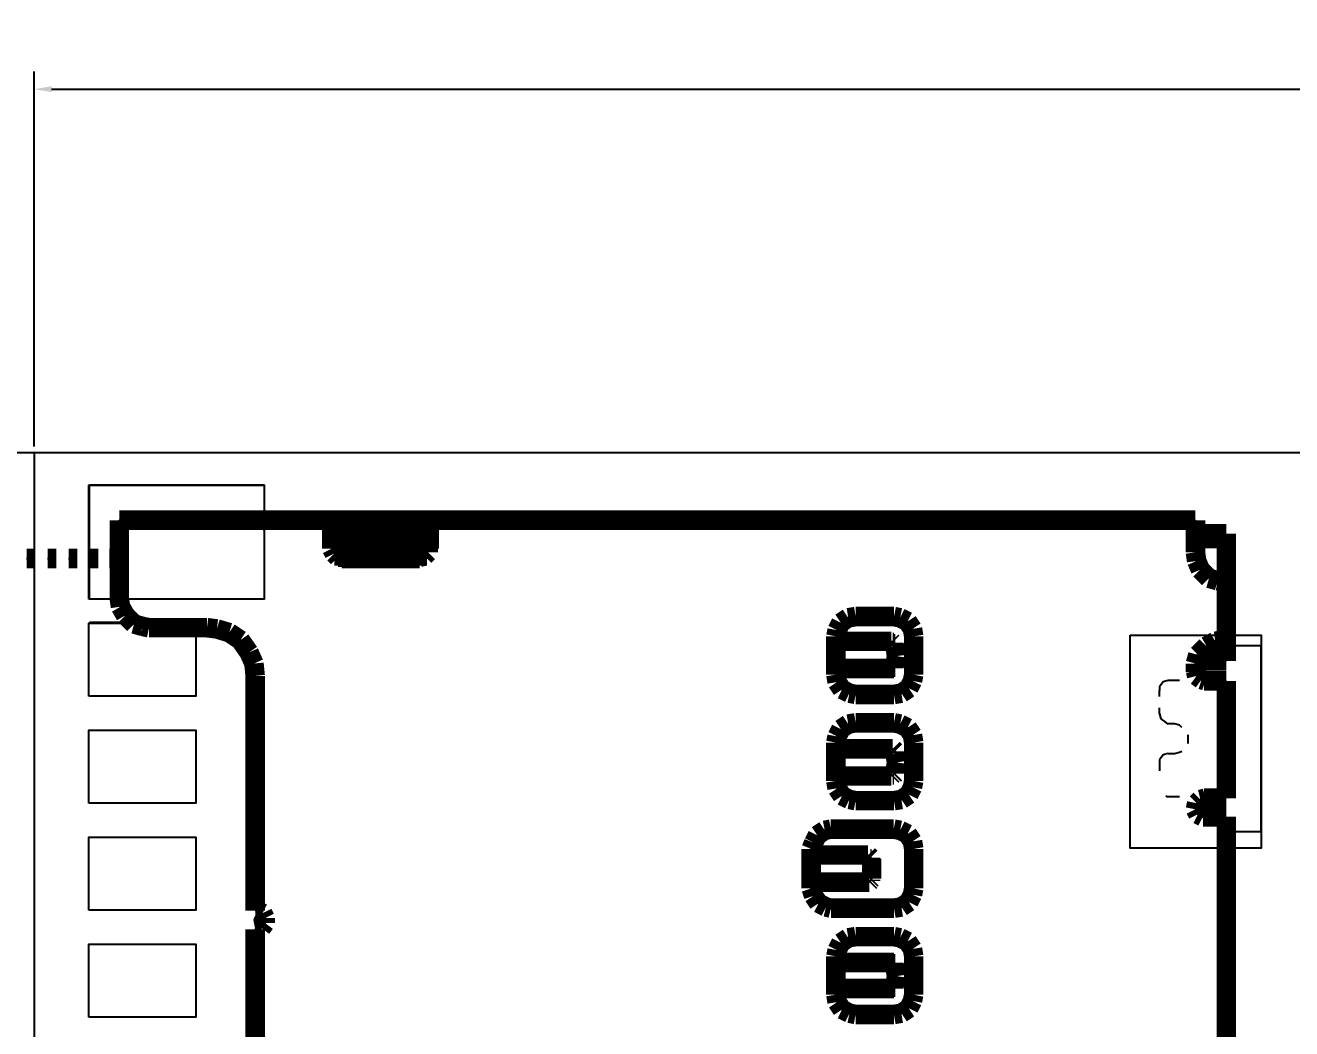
# Model space of a CAD drawing. Extents: x 30 to 161, y 31 to 111.
# Drawn here: x 37.97 to 50.99, y 100.29 to 110.6 of the extents above; entities that cross this region are included whole.
import ezdxf

# ---------------------------------------------------------------- set-up
doc = ezdxf.new("R2010")
doc.units = 0
doc.header["$MEASUREMENT"] = 0
doc.layers.get('0').update_dxf_attribs({"linetype": 'CONTINUOUS'})
doc.layers.get('Defpoints').update_dxf_attribs({"linetype": 'CONTINUOUS'})
for name, color, linetype in [('ASSEMBLY_TOP', 7, 'CONTINUOUS'), ('OUTLINE', 7, 'CONTINUOUS'), ('SILKSCREEN_TOP', 7, 'CONTINUOUS'), ('TOP', 1, 'CONTINUOUS')]:
    doc.layers.add(name, color=color, linetype=linetype)
doc.dimstyles.get("Standard").update_dxf_attribs({"dimtxt": 1, "dimasz": 0.18, "dimexe": 0.18, "dimexo": 0.0625, "dimgap": 0.09, "dimtad": 0, "dimtih": 1, "dimtoh": 1, "dimzin": 0, "dimdsep": 46, "dimtxsty": 'STANDARD', "dimcen": 0.09, "dimclrd": 3, "dimclre": 3, "dimclrt": 3, "dimadec": 0, "dimazin": 0, "dimtfac": 1, "dimtofl": 0, "dimtmove": 0, "dimatfit": 3, "dimfxl": 1, "dimtfillclr": 3, "dimtolj": 1, "dimtzin": 0, "dimarcsym": 0})

# ---------------------------------------------------------------- blocks, each defined once
blk = doc.blocks.new('*D8')
at = {"color": 3, "linetype": 'Continuous', "lineweight": -2, "transparency": 16777216}
for p, q in [((38.062, 106.273), (38.062, 110.127)), ((158.163, 106.273), (158.163, 110.127)), ((38.242, 109.947), (96.023, 109.947)), ((157.983, 109.947), (100.203, 109.947))]:
    blk.add_line(p, q, dxfattribs=at)
at = {"color": 3, "linetype": 'Continuous', "transparency": 16777216}
for points in [[(38.242, 109.977), (38.242, 109.917), (38.062, 109.947)], [(157.983, 109.977), (157.983, 109.917), (158.163, 109.947)]]:
    blk.add_solid(points, dxfattribs=at)
at = {"layer": 'Defpoints', "color": 0, "linetype": 'Continuous', "transparency": 16777216}
for p in [(158.163, 109.947), (38.062, 106.21), (158.163, 106.21)]:
    blk.add_point(p, dxfattribs=at)
at = {"color": 3, "linetype": 'Continuous', "transparency": 16777216, "insert": (98.113, 109.947), "char_height": 1, "attachment_point": 5}
blk.add_mtext('\\A1;120.10', dxfattribs=at)
blk = doc.blocks.new('*D9')
at = {"color": 3, "linetype": 'Continuous', "lineweight": -2, "transparency": 16777216}
for p, q in [((42.077, 106.21), (31.714, 106.21)), ((31.894, 106.03), (31.894, 69.15)), ((31.894, 31.089), (31.894, 67.97)), ((38.158, 30.909), (31.714, 30.909))]:
    blk.add_line(p, q, dxfattribs=at)
at = {"color": 3, "linetype": 'Continuous', "transparency": 16777216}
for points in [[(31.864, 106.03), (31.924, 106.03), (31.894, 106.21)], [(31.864, 31.089), (31.924, 31.089), (31.894, 30.909)]]:
    blk.add_solid(points, dxfattribs=at)
at = {"layer": 'Defpoints', "color": 0, "linetype": 'Continuous', "transparency": 16777216}
for p in [(42.139, 106.21), (31.894, 30.909), (38.221, 30.909)]:
    blk.add_point(p, dxfattribs=at)
at = {"color": 3, "linetype": 'Continuous', "transparency": 16777216, "insert": (31.894, 68.56), "char_height": 1, "attachment_point": 5}
blk.add_mtext('\\A1;75.30', dxfattribs=at)

msp = doc.modelspace()

# ---------------------------------------------------------------- linework, layer by layer
at = {"layer": 'ASSEMBLY_TOP'}
for points in [[(38.6334, 105.8799), (40.42664, 105.8799)], [(38.6334, 104.70896), (38.6334, 105.8799)], [(40.42664, 105.8799), (40.42664, 105.537)], [(38.9382, 105.51668), (38.9382, 104.71658)], [(38.9382, 105.51668), (41.2242, 105.51668)], [(40.42664, 105.41), (40.42664, 105.537)], [(42.1259, 105.51668), (41.1226, 105.51668)], [(41.1226, 105.46588), (41.1226, 105.49128)], [(41.1226, 105.49128), (41.1353, 105.49128)], [(41.1226, 105.46588), (41.1226, 105.37698)], [(41.1353, 105.49128), (41.148, 105.50398)], [(41.148, 105.50398), (41.148, 105.51668)], [(41.148, 105.51668), (41.1988, 105.51668)], [(41.1988, 105.51668), (41.2242, 105.51668)], [(42.0243, 105.51668), (41.2242, 105.51668)], [(42.0243, 105.51668), (42.0497, 105.51668)], [(42.0243, 105.51668), (45.6184, 105.51668)], [(42.0497, 105.51668), (42.1005, 105.51668)], [(42.1005, 105.51668), (42.1005, 105.50398)], [(42.1005, 105.50398), (42.1132, 105.49128)], [(42.1132, 105.49128), (42.1259, 105.46588)], [(42.1259, 105.37698), (42.1259, 105.46588)], [(45.6184, 105.51668), (49.9999, 105.51668)], [(47.5361, 105.51668), (48.5267, 105.51668)], [(49.9999, 105.18648), (49.9999, 105.51668)], [(40.42664, 105.41), (40.42664, 104.70896)], [(42.1132, 105.38968), (41.1226, 105.38968)], [(41.1226, 105.37698), (41.1226, 105.38968)], [(41.1226, 105.38968), (41.148, 105.38968)], [(41.1226, 105.37698), (41.3258, 105.37698)], [(41.1226, 105.37698), (41.1226, 105.22458)], [(41.3258, 105.32618), (41.1226, 105.32618)], [(41.148, 105.38968), (41.148, 105.40238)], [(41.148, 105.40238), (41.2242, 105.40238)], [(42.0243, 105.40238), (41.2242, 105.40238)], [(41.3258, 105.37698), (41.9227, 105.37698)], [(41.3258, 105.32618), (41.3258, 105.37698)], [(41.9227, 105.32618), (41.3258, 105.32618)], [(41.3258, 105.32618), (41.3258, 105.19918)], [(41.9227, 105.37698), (42.1259, 105.37698)], [(41.9227, 105.32618), (41.9227, 105.37698)], [(42.1259, 105.32618), (41.9227, 105.32618)], [(41.9227, 105.19918), (41.9227, 105.32618)], [(42.0243, 105.40238), (42.1005, 105.40238)], [(42.1005, 105.40238), (42.1005, 105.38968)], [(42.1005, 105.38968), (42.1132, 105.38968)], [(42.1132, 105.38968), (42.1132, 105.37698)], [(42.1132, 105.37698), (42.1259, 105.37698)], [(42.1259, 105.37698), (42.1259, 105.22458)], [(50.3174, 105.37698), (49.9999, 105.37698)], [(50.3174, 105.32618), (49.9999, 105.32618)], [(49.9999, 105.3211), (49.9999, 105.1941)], [(50.3174, 105.32618), (50.3174, 105.37698)], [(50.3174, 104.88168), (50.3174, 105.32618)], [(41.1226, 105.22458), (41.148, 105.17378)], [(41.3258, 105.19918), (41.9227, 105.19918)], [(41.3258, 105.14838), (41.3258, 105.19918)], [(41.9227, 105.14838), (41.9227, 105.19918)], [(42.0751, 105.14838), (42.1132, 105.18648)], [(42.1132, 105.18648), (42.1132, 105.22458)], [(49.9999, 105.18648), (50.0126, 105.09758)], [(37.9857, 105.12298), (38.0746, 105.12298)], [(38.2016, 105.12298), (38.2905, 105.12298)], [(38.4175, 105.12298), (38.5064, 105.12298)], [(38.6334, 105.12298), (38.7223, 105.12298)], [(38.8366, 105.12298), (38.9382, 105.12298)], [(41.148, 105.17378), (41.1861, 105.13568)], [(41.3258, 105.14838), (41.148, 105.14838)], [(41.1861, 105.13568), (41.2242, 105.13568)], [(41.2242, 105.12298), (42.0243, 105.12298)], [(41.9227, 105.14838), (41.3258, 105.14838)], [(41.9227, 105.14838), (42.1005, 105.14838)], [(42.0243, 105.13568), (42.0751, 105.14838)], [(50.0126, 105.09758), (50.0507, 105.00868)], [(50.0507, 105.00868), (50.1396, 104.91978)], [(50.1396, 104.91978), (50.2285, 104.89438)], [(50.2285, 104.89438), (50.292, 104.88168)], [(50.292, 104.88168), (50.3174, 104.88168)], [(50.3174, 104.28478), (50.3174, 104.88168)], [(38.9382, 104.71658), (38.9509, 104.62768)], [(38.9509, 104.62768), (39.0017, 104.53878)], [(38.989, 104.54386), (39.0525, 104.49306)], [(39.0017, 104.53878), (39.0906, 104.44988)], [(46.5074, 104.52608), (46.4312, 104.51338)], [(46.9011, 104.52608), (46.5074, 104.52608)], [(46.9646, 104.51338), (46.9011, 104.52608)], [(38.6334, 104.46766), (39.0906, 104.46766)], [(39.72814, 104.46766), (39.0906, 104.46766)], [(39.0906, 104.44988), (39.1795, 104.42448)], [(39.1541, 104.42956), (39.1668, 104.42956)], [(39.1668, 104.42956), (39.2176, 104.42956)], [(39.1795, 104.42448), (39.243, 104.41178)], [(39.8399, 104.41178), (39.243, 104.41178)], [(39.72814, 104.46766), (39.72814, 104.42956)], [(39.9415, 104.39908), (39.8399, 104.41178)], [(40.0685, 104.36098), (39.9415, 104.39908)], [(46.355, 104.46258), (46.3169, 104.38638)], [(46.4312, 104.51338), (46.355, 104.46258)], [(47.0408, 104.47528), (46.9646, 104.51338)], [(47.0916, 104.39908), (47.0408, 104.47528)], [(47.1043, 104.32288), (47.0916, 104.39908)], [(40.1828, 104.28478), (40.0685, 104.36098)], [(40.2717, 104.15778), (40.1828, 104.28478)], [(46.3169, 104.38638), (46.3042, 104.32288)], [(46.3042, 104.32288), (46.3042, 103.92918)], [(46.4947, 104.27208), (46.3042, 104.27208)], [(46.4947, 104.27208), (46.8503, 104.27208)], [(46.863, 104.27208), (46.8503, 104.27208)], [(46.863, 104.27208), (46.8757, 104.27208)], [(46.8757, 104.27208), (46.8884, 104.25938)], [(47.1043, 103.92918), (47.1043, 104.32288)], [(50.2031, 104.27208), (50.1142, 104.22128)], [(50.292, 104.28478), (50.2031, 104.27208)], [(50.3174, 104.28986), (50.2285, 104.27716)], [(50.292, 104.28478), (50.3174, 104.28478)], [(50.3174, 104.06888), (50.3174, 104.28478)], [(40.3225, 104.04348), (40.2717, 104.15778)], [(46.8884, 104.25938), (46.9011, 104.25938)], [(46.9011, 104.25938), (46.9011, 104.24668)], [(46.9011, 104.24668), (46.9138, 104.24668)], [(46.9138, 104.24668), (46.9138, 104.22128)], [(46.9138, 104.22128), (46.9265, 104.11968)], [(50.1142, 104.22128), (50.0253, 104.13238)], [(50.67554, 104.22636), (50.1142, 104.22636)], [(50.67554, 102.31628), (50.67554, 104.22636)], [(40.3352, 103.91648), (40.3225, 104.04348)], [(46.9138, 104.00538), (46.9011, 104.00538)], [(46.9011, 104.00538), (46.9011, 103.99268)], [(46.9265, 104.11968), (46.9138, 104.03078)], [(46.9138, 104.03078), (46.9138, 104.00538)], [(50.0253, 104.13238), (49.9999, 104.04348)], [(49.9999, 104.04348), (49.9999, 103.97998)], [(50.3174, 104.06888), (50.0126, 104.06888)], [(40.3352, 101.50348), (40.3352, 103.91648)], [(46.3042, 103.99268), (46.4947, 103.99268)], [(46.3042, 103.92918), (46.3169, 103.85298)], [(46.8503, 103.99268), (46.4947, 103.99268)], [(46.8503, 103.99268), (46.863, 103.99268)], [(46.9011, 103.99268), (46.863, 103.99268)], [(47.0916, 103.86568), (47.1043, 103.92918)], [(49.9999, 103.99776), (49.9999, 103.97236)], [(49.9999, 103.97998), (49.9999, 103.95458)], [(49.9999, 103.96728), (50.0126, 103.91648)], [(50.0126, 103.91648), (50.0634, 103.87838)], [(50.0634, 103.87838), (50.1015, 103.86568)], [(46.3169, 103.85298), (46.3677, 103.77678)], [(46.3677, 103.77678), (46.4439, 103.73868)], [(46.9773, 103.73868), (47.0535, 103.78948)], [(47.0535, 103.78948), (47.0916, 103.86568)], [(49.6697, 103.85552), (49.6316, 103.80472)], [(49.6316, 103.80472), (49.6316, 103.76662)], [(49.6316, 103.70312), (49.6316, 103.76662)], [(49.7205, 103.87076), (49.6697, 103.85552)], [(49.8348, 103.87076), (49.7205, 103.87076)], [(50.3174, 103.86568), (50.0888, 103.86568)], [(50.3174, 102.65918), (50.3174, 103.86568)], [(46.4439, 103.73868), (46.5074, 103.72598)], [(46.9011, 103.72598), (46.5074, 103.72598)], [(46.9011, 103.72598), (46.9773, 103.73868)], [(49.6316, 103.52532), (49.6316, 103.58882)], [(49.6316, 103.52532), (49.6443, 103.47452)], [(46.355, 103.37038), (46.3169, 103.29418)], [(46.4312, 103.42118), (46.355, 103.37038)], [(46.5074, 103.43388), (46.4312, 103.42118)], [(46.5074, 103.43388), (46.9011, 103.43388)], [(46.9646, 103.42118), (46.9011, 103.43388)], [(47.0408, 103.38308), (46.9646, 103.42118)], [(47.0916, 103.30688), (47.0408, 103.38308)], [(49.6443, 103.47452), (49.6951, 103.43642)], [(49.6951, 103.43642), (49.7205, 103.42372)], [(49.784, 103.42372), (49.7205, 103.42372)], [(49.8348, 103.41102), (49.784, 103.42372)], [(49.8602, 103.38562), (49.8348, 103.41102)], [(46.3169, 103.29418), (46.3042, 103.23068)], [(46.3042, 102.83698), (46.3042, 103.23068)], [(47.1043, 103.23068), (47.0916, 103.30688)], [(47.1043, 102.83698), (47.1043, 103.23068)], [(49.9237, 103.29672), (49.9237, 103.30942)], [(49.9237, 103.24592), (49.9237, 103.29672)], [(49.9237, 103.22052), (49.9237, 103.24592)], [(46.4947, 103.16718), (46.3042, 103.16718)], [(46.4947, 103.16718), (46.8503, 103.16718)], [(46.8503, 103.16718), (46.863, 103.16718)], [(46.863, 103.16718), (46.8884, 103.16718)], [(46.8884, 103.16718), (46.9011, 103.15448)], [(46.9011, 103.15448), (46.9138, 103.14178)], [(46.9138, 103.14178), (46.9138, 103.11638)], [(46.9138, 103.11638), (46.9265, 103.02748)], [(49.6697, 103.10622), (49.6316, 103.05542)], [(49.7205, 103.11892), (49.6697, 103.10622)], [(49.7205, 103.11892), (49.784, 103.11892)], [(49.784, 103.11892), (49.8348, 103.13162)], [(49.8348, 103.13162), (49.8602, 103.14432)], [(46.9265, 103.02748), (46.9138, 102.93858)], [(49.6316, 103.05542), (49.6316, 103.01732)], [(49.6316, 103.01732), (49.6316, 102.94112)], [(46.3042, 102.88778), (46.4947, 102.88778)], [(46.3042, 102.83698), (46.3169, 102.76078)], [(46.8503, 102.88778), (46.4947, 102.88778)], [(46.863, 102.88778), (46.8503, 102.88778)], [(46.8757, 102.88778), (46.863, 102.88778)], [(46.8884, 102.90048), (46.8757, 102.88778)], [(46.9011, 102.90048), (46.8884, 102.90048)], [(46.9138, 102.91318), (46.9011, 102.90048)], [(46.9138, 102.93858), (46.9138, 102.91318)], [(47.0916, 102.77348), (47.1043, 102.83698)], [(46.3169, 102.76078), (46.3677, 102.68458)], [(47.0535, 102.69728), (47.0916, 102.77348)], [(46.3677, 102.68458), (46.4439, 102.64648)], [(46.4439, 102.64648), (46.5074, 102.63378)], [(46.5074, 102.63378), (46.9011, 102.63378)], [(46.9011, 102.63378), (46.9773, 102.64648)], [(46.9773, 102.64648), (47.0535, 102.69728)], [(49.6951, 102.68458), (49.7205, 102.67188)], [(49.8348, 102.67188), (49.7205, 102.67188)], [(50.0126, 102.60838), (49.9999, 102.54488)], [(50.0507, 102.64648), (50.0126, 102.60838)], [(50.0507, 102.64648), (50.0253, 102.62108)], [(50.1015, 102.65918), (50.0507, 102.64648)], [(50.0888, 102.65918), (50.3174, 102.65918)], [(49.9999, 102.54488), (50.0253, 102.49408)], [(50.0253, 102.49408), (50.0761, 102.46868)], [(50.0761, 102.46868), (50.1015, 102.46868)], [(50.1142, 102.46868), (50.0888, 102.46868)], [(50.0888, 102.46868), (50.1142, 102.46868)], [(50.1142, 102.46868), (50.165, 102.46868)], [(50.3174, 102.46868), (50.165, 102.46868)], [(50.3174, 98.09988), (50.3174, 102.46868)], [(46.1899, 102.32898), (46.1137, 102.27818)], [(46.2534, 102.34168), (46.1899, 102.32898)], [(46.25086, 102.34168), (46.89856, 102.34168)], [(46.9646, 102.32898), (46.89856, 102.34168)], [(47.0408, 102.29088), (46.9646, 102.32898)], [(50.3301, 102.31628), (50.67554, 102.31628)], [(46.0756, 102.20198), (46.0502, 102.13848)], [(46.1137, 102.27818), (46.0756, 102.20198)], [(47.0916, 102.21468), (47.0408, 102.29088)], [(47.1043, 102.13848), (47.0916, 102.21468)], [(46.0502, 101.73208), (46.0502, 102.13848)], [(46.2407, 102.07498), (46.0502, 102.07498)], [(46.2407, 102.07498), (46.609, 102.07498)], [(46.609, 102.07498), (46.6217, 102.07498)], [(46.6217, 102.07498), (46.6344, 102.07498)], [(46.6344, 102.07498), (46.6471, 102.06228)], [(46.6471, 102.06228), (46.6598, 102.04958)], [(47.1043, 101.73208), (47.1043, 102.13848)], [(46.6598, 102.04958), (46.6598, 102.03688)], [(46.6598, 102.03688), (46.6725, 102.03688)], [(46.6725, 102.03688), (46.6725, 102.02418)], [(46.6725, 102.02418), (46.6725, 101.84638)], [(46.2407, 101.79558), (46.0502, 101.79558)], [(46.2407, 101.79558), (46.609, 101.79558)], [(46.6217, 101.79558), (46.609, 101.79558)], [(46.6471, 101.79558), (46.6217, 101.79558)], [(46.6598, 101.80828), (46.6471, 101.79558)], [(46.6725, 101.83368), (46.6598, 101.82098)], [(46.6598, 101.82098), (46.6598, 101.80828)], [(46.6725, 101.84638), (46.6725, 101.83368)], [(46.0502, 101.73208), (46.0756, 101.65588)], [(47.0535, 101.59238), (47.0916, 101.66858)], [(47.0916, 101.66858), (47.1043, 101.73208)], [(46.0756, 101.65588), (46.1264, 101.57968)], [(46.1264, 101.57968), (46.2026, 101.54158)], [(46.2026, 101.54158), (46.2534, 101.52888)], [(46.9011, 101.52888), (46.9773, 101.54158)], [(46.9773, 101.54158), (47.0535, 101.59238)], [(40.3606, 101.50348), (40.3352, 101.50348)], [(40.4114, 101.47808), (40.3606, 101.50348)], [(40.4368, 101.42728), (40.4114, 101.47808)], [(40.4368, 101.37648), (40.4368, 101.42728)], [(46.2534, 101.52888), (46.9011, 101.52888)], [(40.3352, 101.31298), (40.3987, 101.32568)], [(40.3352, 101.31298), (40.3352, 98.81108)], [(40.3987, 101.32568), (40.4368, 101.37648)], [(46.355, 101.17328), (46.3169, 101.09708)], [(46.4312, 101.22408), (46.355, 101.17328)], [(46.5074, 101.23678), (46.4312, 101.22408)], [(46.9011, 101.23678), (46.5074, 101.23678)], [(46.9646, 101.22408), (46.9011, 101.23678)], [(47.0408, 101.18598), (46.9646, 101.22408)], [(47.0916, 101.10978), (47.0408, 101.18598)], [(46.3169, 101.09708), (46.3042, 101.03358)], [(46.3042, 100.63988), (46.3042, 101.03358)], [(47.1043, 101.03358), (47.0916, 101.10978)], [(47.1043, 100.63988), (47.1043, 101.03358)], [(46.3042, 100.97008), (46.4947, 100.97008)], [(46.8503, 100.97008), (46.4947, 100.97008)], [(46.863, 100.97008), (46.8503, 100.97008)], [(46.863, 100.97008), (46.9011, 100.97008)], [(46.9011, 100.97008), (46.9011, 100.95738)], [(46.9011, 100.95738), (46.9138, 100.95738)], [(46.9138, 100.95738), (46.9138, 100.91928)], [(46.9138, 100.91928), (46.9265, 100.83038)], [(46.9265, 100.83038), (46.9138, 100.74148)], [(46.4947, 100.70338), (46.3042, 100.70338)], [(46.3042, 100.63988), (46.3169, 100.56368)], [(46.4947, 100.70338), (46.8503, 100.70338)], [(46.8503, 100.70338), (46.863, 100.70338)], [(46.9011, 100.70338), (46.863, 100.70338)], [(46.9138, 100.71608), (46.9011, 100.71608)], [(46.9011, 100.71608), (46.9011, 100.70338)], [(46.9138, 100.74148), (46.9138, 100.71608)], [(47.0916, 100.57638), (47.1043, 100.63988)], [(46.3169, 100.56368), (46.3677, 100.48748)], [(46.9773, 100.44938), (47.0535, 100.50018)], [(47.0535, 100.50018), (47.0916, 100.57638)], [(46.3677, 100.48748), (46.4439, 100.44938)], [(46.4439, 100.44938), (46.5074, 100.43668)], [(46.9011, 100.43668), (46.5074, 100.43668)], [(46.9011, 100.43668), (46.9773, 100.44938)]]:
    msp.add_lwpolyline(points, dxfattribs=at)
at = {"layer": 'OUTLINE'}
msp.add_lwpolyline([(38.0619, 106.2101), (38.0619, 30.90926), (158.16326, 30.90926), (158.16326, 106.2101)], close=True, dxfattribs=at)
at = {"layer": 'SILKSCREEN_TOP', "const_width": 0.20066}
for points in [[(38.9382, 105.51668), (38.9382, 104.71658)], [(38.9382, 105.51668), (41.2242, 105.51668)], [(42.1259, 105.51668), (41.1226, 105.51668)], [(41.1226, 105.46588), (41.1226, 105.49128)], [(41.1226, 105.49128), (41.1353, 105.49128)], [(41.1353, 105.49128), (41.148, 105.50398)], [(41.148, 105.50398), (41.148, 105.51668)], [(41.148, 105.51668), (41.1988, 105.51668)], [(41.1988, 105.51668), (41.2242, 105.51668)], [(42.0243, 105.51668), (41.2242, 105.51668)], [(42.0243, 105.51668), (45.6184, 105.51668)], [(42.0243, 105.51668), (42.0497, 105.51668)], [(42.0497, 105.51668), (42.1005, 105.51668)], [(42.1005, 105.51668), (42.1005, 105.50398)], [(42.1005, 105.50398), (42.1132, 105.49128)], [(42.1132, 105.49128), (42.1259, 105.46588)], [(45.6184, 105.51668), (49.9999, 105.51668)], [(47.5361, 105.51668), (48.5267, 105.51668)], [(49.9999, 105.18648), (49.9999, 105.51668)], [(41.1226, 105.46588), (41.1226, 105.37698)], [(42.1132, 105.38968), (41.1226, 105.38968)], [(41.1226, 105.37698), (41.1226, 105.38968)], [(41.1226, 105.38968), (41.148, 105.38968)], [(41.1226, 105.37698), (41.3258, 105.37698)], [(41.1226, 105.37698), (41.1226, 105.22458)], [(41.148, 105.38968), (41.148, 105.40238)], [(41.148, 105.40238), (41.2242, 105.40238)], [(42.0243, 105.40238), (41.2242, 105.40238)], [(41.3258, 105.37698), (41.9227, 105.37698)], [(41.3258, 105.32618), (41.3258, 105.37698)], [(41.9227, 105.37698), (42.1259, 105.37698)], [(41.9227, 105.32618), (41.9227, 105.37698)], [(42.0243, 105.40238), (42.1005, 105.40238)], [(42.1005, 105.40238), (42.1005, 105.38968)], [(42.1005, 105.38968), (42.1132, 105.38968)], [(42.1132, 105.38968), (42.1132, 105.37698)], [(42.1132, 105.37698), (42.1259, 105.37698)], [(42.1259, 105.37698), (42.1259, 105.46588)], [(42.1259, 105.37698), (42.1259, 105.22458)], [(50.3174, 105.37698), (49.9999, 105.37698)], [(50.3174, 105.32618), (50.3174, 105.37698)], [(41.3258, 105.32618), (41.1226, 105.32618)], [(41.1226, 105.22458), (41.148, 105.17378)], [(41.9227, 105.32618), (41.3258, 105.32618)], [(41.3258, 105.32618), (41.3258, 105.19918)], [(42.1259, 105.32618), (41.9227, 105.32618)], [(41.9227, 105.19918), (41.9227, 105.32618)], [(42.1132, 105.18648), (42.1132, 105.22458)], [(50.3174, 105.32618), (49.9999, 105.32618)], [(49.9999, 105.3211), (49.9999, 105.1941)], [(50.3174, 104.88168), (50.3174, 105.32618)], [(37.9857, 105.12298), (38.0746, 105.12298)], [(38.2016, 105.12298), (38.2905, 105.12298)], [(38.4175, 105.12298), (38.5064, 105.12298)], [(38.6334, 105.12298), (38.7223, 105.12298)], [(38.8366, 105.12298), (38.9382, 105.12298)], [(41.148, 105.17378), (41.1861, 105.13568)], [(41.3258, 105.14838), (41.148, 105.14838)], [(41.1861, 105.13568), (41.2242, 105.13568)], [(41.2242, 105.12298), (42.0243, 105.12298)], [(41.3258, 105.19918), (41.9227, 105.19918)], [(41.3258, 105.14838), (41.3258, 105.19918)], [(41.9227, 105.14838), (41.3258, 105.14838)], [(41.9227, 105.14838), (41.9227, 105.19918)], [(41.9227, 105.14838), (42.1005, 105.14838)], [(42.0243, 105.13568), (42.0751, 105.14838)], [(42.0751, 105.14838), (42.1132, 105.18648)], [(49.9999, 105.18648), (50.0126, 105.09758)], [(50.0126, 105.09758), (50.0507, 105.00868)], [(50.0507, 105.00868), (50.1396, 104.91978)], [(50.1396, 104.91978), (50.2285, 104.89438)], [(50.2285, 104.89438), (50.292, 104.88168)], [(50.292, 104.88168), (50.3174, 104.88168)], [(50.3174, 104.28478), (50.3174, 104.88168)], [(38.9382, 104.71658), (38.9509, 104.62768)], [(38.9509, 104.62768), (39.0017, 104.53878)], [(39.0017, 104.53878), (39.0906, 104.44988)], [(39.0906, 104.44988), (39.1795, 104.42448)], [(39.1541, 104.42956), (39.1668, 104.42956)], [(46.355, 104.46258), (46.3169, 104.38638)], [(46.4312, 104.51338), (46.355, 104.46258)], [(46.5074, 104.52608), (46.4312, 104.51338)], [(46.9011, 104.52608), (46.5074, 104.52608)], [(46.9646, 104.51338), (46.9011, 104.52608)], [(47.0408, 104.47528), (46.9646, 104.51338)], [(47.0916, 104.39908), (47.0408, 104.47528)], [(39.1795, 104.42448), (39.243, 104.41178)], [(39.8399, 104.41178), (39.243, 104.41178)], [(39.9415, 104.39908), (39.8399, 104.41178)], [(40.0685, 104.36098), (39.9415, 104.39908)], [(40.1828, 104.28478), (40.0685, 104.36098)], [(46.3169, 104.38638), (46.3042, 104.32288)], [(46.3042, 104.32288), (46.3042, 103.92918)], [(47.1043, 104.32288), (47.0916, 104.39908)], [(47.1043, 103.92918), (47.1043, 104.32288)], [(40.2717, 104.15778), (40.1828, 104.28478)], [(46.4947, 104.27208), (46.3042, 104.27208)], [(46.4947, 104.27208), (46.8503, 104.27208)], [(46.863, 104.27208), (46.8503, 104.27208)], [(46.863, 104.27208), (46.8757, 104.27208)], [(46.8757, 104.27208), (46.8884, 104.25938)], [(46.8884, 104.25938), (46.9011, 104.25938)], [(46.9011, 104.25938), (46.9011, 104.24668)], [(46.9011, 104.24668), (46.9138, 104.24668)], [(46.9138, 104.24668), (46.9138, 104.22128)], [(46.9138, 104.22128), (46.9265, 104.11968)], [(50.1142, 104.22128), (50.0253, 104.13238)], [(50.2031, 104.27208), (50.1142, 104.22128)], [(50.292, 104.28478), (50.2031, 104.27208)], [(50.3174, 104.28986), (50.2285, 104.27716)], [(50.292, 104.28478), (50.3174, 104.28478)], [(50.3174, 104.06888), (50.3174, 104.28478)], [(40.3225, 104.04348), (40.2717, 104.15778)], [(40.3352, 103.91648), (40.3225, 104.04348)], [(46.9265, 104.11968), (46.9138, 104.03078)], [(50.0253, 104.13238), (49.9999, 104.04348)], [(49.9999, 104.04348), (49.9999, 103.97998)], [(50.3174, 104.06888), (50.0126, 104.06888)], [(40.3352, 101.50348), (40.3352, 103.91648)], [(46.3042, 103.99268), (46.4947, 103.99268)], [(46.3042, 103.92918), (46.3169, 103.85298)], [(46.8503, 103.99268), (46.4947, 103.99268)], [(46.8503, 103.99268), (46.863, 103.99268)], [(46.9011, 103.99268), (46.863, 103.99268)], [(46.9138, 104.00538), (46.9011, 104.00538)], [(46.9011, 104.00538), (46.9011, 103.99268)], [(46.9138, 104.03078), (46.9138, 104.00538)], [(47.0916, 103.86568), (47.1043, 103.92918)], [(49.9999, 103.99776), (49.9999, 103.97236)], [(49.9999, 103.97998), (49.9999, 103.95458)], [(49.9999, 103.96728), (50.0126, 103.91648)], [(50.0126, 103.91648), (50.0634, 103.87838)], [(46.3169, 103.85298), (46.3677, 103.77678)], [(46.3677, 103.77678), (46.4439, 103.73868)], [(46.9773, 103.73868), (47.0535, 103.78948)], [(47.0535, 103.78948), (47.0916, 103.86568)], [(50.0634, 103.87838), (50.1015, 103.86568)], [(50.3174, 103.86568), (50.0888, 103.86568)], [(50.3174, 102.65918), (50.3174, 103.86568)], [(46.4439, 103.73868), (46.5074, 103.72598)], [(46.9011, 103.72598), (46.5074, 103.72598)], [(46.9011, 103.72598), (46.9773, 103.73868)], [(46.4312, 103.42118), (46.355, 103.37038)], [(46.5074, 103.43388), (46.4312, 103.42118)], [(46.5074, 103.43388), (46.9011, 103.43388)], [(46.9646, 103.42118), (46.9011, 103.43388)], [(47.0408, 103.38308), (46.9646, 103.42118)], [(46.3169, 103.29418), (46.3042, 103.23068)], [(46.355, 103.37038), (46.3169, 103.29418)], [(47.0916, 103.30688), (47.0408, 103.38308)], [(47.1043, 103.23068), (47.0916, 103.30688)], [(46.3042, 102.83698), (46.3042, 103.23068)], [(46.4947, 103.16718), (46.3042, 103.16718)], [(46.4947, 103.16718), (46.8503, 103.16718)], [(46.8503, 103.16718), (46.863, 103.16718)], [(46.863, 103.16718), (46.8884, 103.16718)], [(46.8884, 103.16718), (46.9011, 103.15448)], [(46.9011, 103.15448), (46.9138, 103.14178)], [(46.9138, 103.14178), (46.9138, 103.11638)], [(47.1043, 102.83698), (47.1043, 103.23068)], [(46.9138, 103.11638), (46.9265, 103.02748)], [(46.9265, 103.02748), (46.9138, 102.93858)], [(46.3042, 102.88778), (46.4947, 102.88778)], [(46.8503, 102.88778), (46.4947, 102.88778)], [(46.863, 102.88778), (46.8503, 102.88778)], [(46.8757, 102.88778), (46.863, 102.88778)], [(46.8884, 102.90048), (46.8757, 102.88778)], [(46.9011, 102.90048), (46.8884, 102.90048)], [(46.9138, 102.91318), (46.9011, 102.90048)], [(46.9138, 102.93858), (46.9138, 102.91318)], [(46.3042, 102.83698), (46.3169, 102.76078)], [(46.3169, 102.76078), (46.3677, 102.68458)], [(47.0535, 102.69728), (47.0916, 102.77348)], [(47.0916, 102.77348), (47.1043, 102.83698)], [(46.3677, 102.68458), (46.4439, 102.64648)], [(46.4439, 102.64648), (46.5074, 102.63378)], [(46.5074, 102.63378), (46.9011, 102.63378)], [(46.9011, 102.63378), (46.9773, 102.64648)], [(46.9773, 102.64648), (47.0535, 102.69728)], [(50.0126, 102.60838), (49.9999, 102.54488)], [(50.0507, 102.64648), (50.0126, 102.60838)], [(50.0507, 102.64648), (50.0253, 102.62108)], [(50.1015, 102.65918), (50.0507, 102.64648)], [(50.0888, 102.65918), (50.3174, 102.65918)], [(49.9999, 102.54488), (50.0253, 102.49408)], [(50.0253, 102.49408), (50.0761, 102.46868)], [(50.0761, 102.46868), (50.1015, 102.46868)], [(50.1142, 102.46868), (50.0888, 102.46868)], [(50.0888, 102.46868), (50.1142, 102.46868)], [(50.1142, 102.46868), (50.165, 102.46868)], [(50.3174, 102.46868), (50.165, 102.46868)], [(50.3174, 98.09988), (50.3174, 102.46868)], [(46.1137, 102.27818), (46.0756, 102.20198)], [(46.1899, 102.32898), (46.1137, 102.27818)], [(46.2534, 102.34168), (46.1899, 102.32898)], [(46.25086, 102.34168), (46.89856, 102.34168)], [(46.9646, 102.32898), (46.89856, 102.34168)], [(47.0408, 102.29088), (46.9646, 102.32898)], [(47.0916, 102.21468), (47.0408, 102.29088)], [(47.1043, 102.13848), (47.0916, 102.21468)], [(46.0756, 102.20198), (46.0502, 102.13848)], [(46.0502, 101.73208), (46.0502, 102.13848)], [(47.1043, 101.73208), (47.1043, 102.13848)], [(46.2407, 102.07498), (46.0502, 102.07498)], [(46.2407, 102.07498), (46.609, 102.07498)], [(46.609, 102.07498), (46.6217, 102.07498)], [(46.6217, 102.07498), (46.6344, 102.07498)], [(46.6344, 102.07498), (46.6471, 102.06228)], [(46.6471, 102.06228), (46.6598, 102.04958)], [(46.6598, 102.04958), (46.6598, 102.03688)], [(46.6598, 102.03688), (46.6725, 102.03688)], [(46.6725, 102.03688), (46.6725, 102.02418)], [(46.6725, 102.02418), (46.6725, 101.84638)], [(46.6725, 101.83368), (46.6598, 101.82098)], [(46.6725, 101.84638), (46.6725, 101.83368)], [(46.2407, 101.79558), (46.0502, 101.79558)], [(46.0502, 101.73208), (46.0756, 101.65588)], [(46.2407, 101.79558), (46.609, 101.79558)], [(46.6217, 101.79558), (46.609, 101.79558)], [(46.6471, 101.79558), (46.6217, 101.79558)], [(46.6598, 101.80828), (46.6471, 101.79558)], [(46.6598, 101.82098), (46.6598, 101.80828)], [(47.0916, 101.66858), (47.1043, 101.73208)], [(46.0756, 101.65588), (46.1264, 101.57968)], [(46.1264, 101.57968), (46.2026, 101.54158)], [(46.9773, 101.54158), (47.0535, 101.59238)], [(47.0535, 101.59238), (47.0916, 101.66858)], [(40.3606, 101.50348), (40.3352, 101.50348)], [(40.4114, 101.47808), (40.3606, 101.50348)], [(40.4368, 101.42728), (40.4114, 101.47808)], [(46.2026, 101.54158), (46.2534, 101.52888)], [(46.2534, 101.52888), (46.9011, 101.52888)], [(46.9011, 101.52888), (46.9773, 101.54158)], [(40.3352, 101.31298), (40.3987, 101.32568)], [(40.3352, 101.31298), (40.3352, 98.81108)], [(40.3987, 101.32568), (40.4368, 101.37648)], [(40.4368, 101.37648), (40.4368, 101.42728)], [(46.355, 101.17328), (46.3169, 101.09708)], [(46.4312, 101.22408), (46.355, 101.17328)], [(46.5074, 101.23678), (46.4312, 101.22408)], [(46.9011, 101.23678), (46.5074, 101.23678)], [(46.9646, 101.22408), (46.9011, 101.23678)], [(47.0408, 101.18598), (46.9646, 101.22408)], [(47.0916, 101.10978), (47.0408, 101.18598)], [(46.3169, 101.09708), (46.3042, 101.03358)], [(47.1043, 101.03358), (47.0916, 101.10978)], [(46.3042, 100.63988), (46.3042, 101.03358)], [(46.3042, 100.97008), (46.4947, 100.97008)], [(46.8503, 100.97008), (46.4947, 100.97008)], [(46.863, 100.97008), (46.8503, 100.97008)], [(46.863, 100.97008), (46.9011, 100.97008)], [(46.9011, 100.97008), (46.9011, 100.95738)], [(46.9011, 100.95738), (46.9138, 100.95738)], [(46.9138, 100.95738), (46.9138, 100.91928)], [(46.9138, 100.91928), (46.9265, 100.83038)], [(47.1043, 100.63988), (47.1043, 101.03358)], [(46.9265, 100.83038), (46.9138, 100.74148)], [(46.4947, 100.70338), (46.3042, 100.70338)], [(46.4947, 100.70338), (46.8503, 100.70338)], [(46.8503, 100.70338), (46.863, 100.70338)], [(46.9011, 100.70338), (46.863, 100.70338)], [(46.9138, 100.71608), (46.9011, 100.71608)], [(46.9011, 100.71608), (46.9011, 100.70338)], [(46.9138, 100.74148), (46.9138, 100.71608)], [(46.3042, 100.63988), (46.3169, 100.56368)], [(46.3169, 100.56368), (46.3677, 100.48748)], [(47.0535, 100.50018), (47.0916, 100.57638)], [(47.0916, 100.57638), (47.1043, 100.63988)], [(46.3677, 100.48748), (46.4439, 100.44938)], [(46.4439, 100.44938), (46.5074, 100.43668)], [(46.9011, 100.43668), (46.5074, 100.43668)], [(46.9011, 100.43668), (46.9773, 100.44938)], [(46.9773, 100.44938), (47.0535, 100.50018)]]:
    msp.add_lwpolyline(points, dxfattribs=at)
at = {"layer": 'TOP'}
for points in [[(38.62578, 104.70642), (38.62578, 105.87736), (40.42664, 105.87736), (40.42664, 104.70642)], [(38.62578, 103.7082), (38.62578, 104.4575), (39.7256, 104.4575), (39.7256, 103.7082)], [(49.32807, 104.33558), (50.67681, 104.33558), (50.67681, 102.1461), (49.32807, 102.1461)], [(38.62578, 102.60838), (38.62578, 103.35768), (39.7256, 103.35768), (39.7256, 102.60838)], [(38.62578, 101.50856), (38.62578, 102.25786), (39.7256, 102.25786), (39.7256, 101.50856)], [(38.62578, 100.40874), (38.62578, 101.15804), (39.7256, 101.15804), (39.7256, 100.40874)]]:
    msp.add_lwpolyline(points, close=True, dxfattribs=at)

# ---------------------------------------------------------------- dimensions: what is measured, and where the dimension line sits
at = {"linetype": 'Continuous'}
dim = msp.add_linear_dim(base=(158.16326, 109.94675), p1=(38.0619, 106.2101), p2=(158.16326, 106.2101), dimstyle='Standard', dxfattribs=at)
dim.commit()
dim.dimension.update_dxf_attribs({"geometry": '*D8', "text_midpoint": (98.11258, 109.94675)})
dim = msp.add_linear_dim(base=(31.89398, 30.90926), p1=(42.1394, 106.2101), p2=(38.22076, 30.90926), angle=90, dimstyle='Standard', dxfattribs=at)
dim.commit()
dim.dimension.update_dxf_attribs({"geometry": '*D9', "text_midpoint": (31.89398, 68.55968)})

doc.saveas('drawing.dxf')
